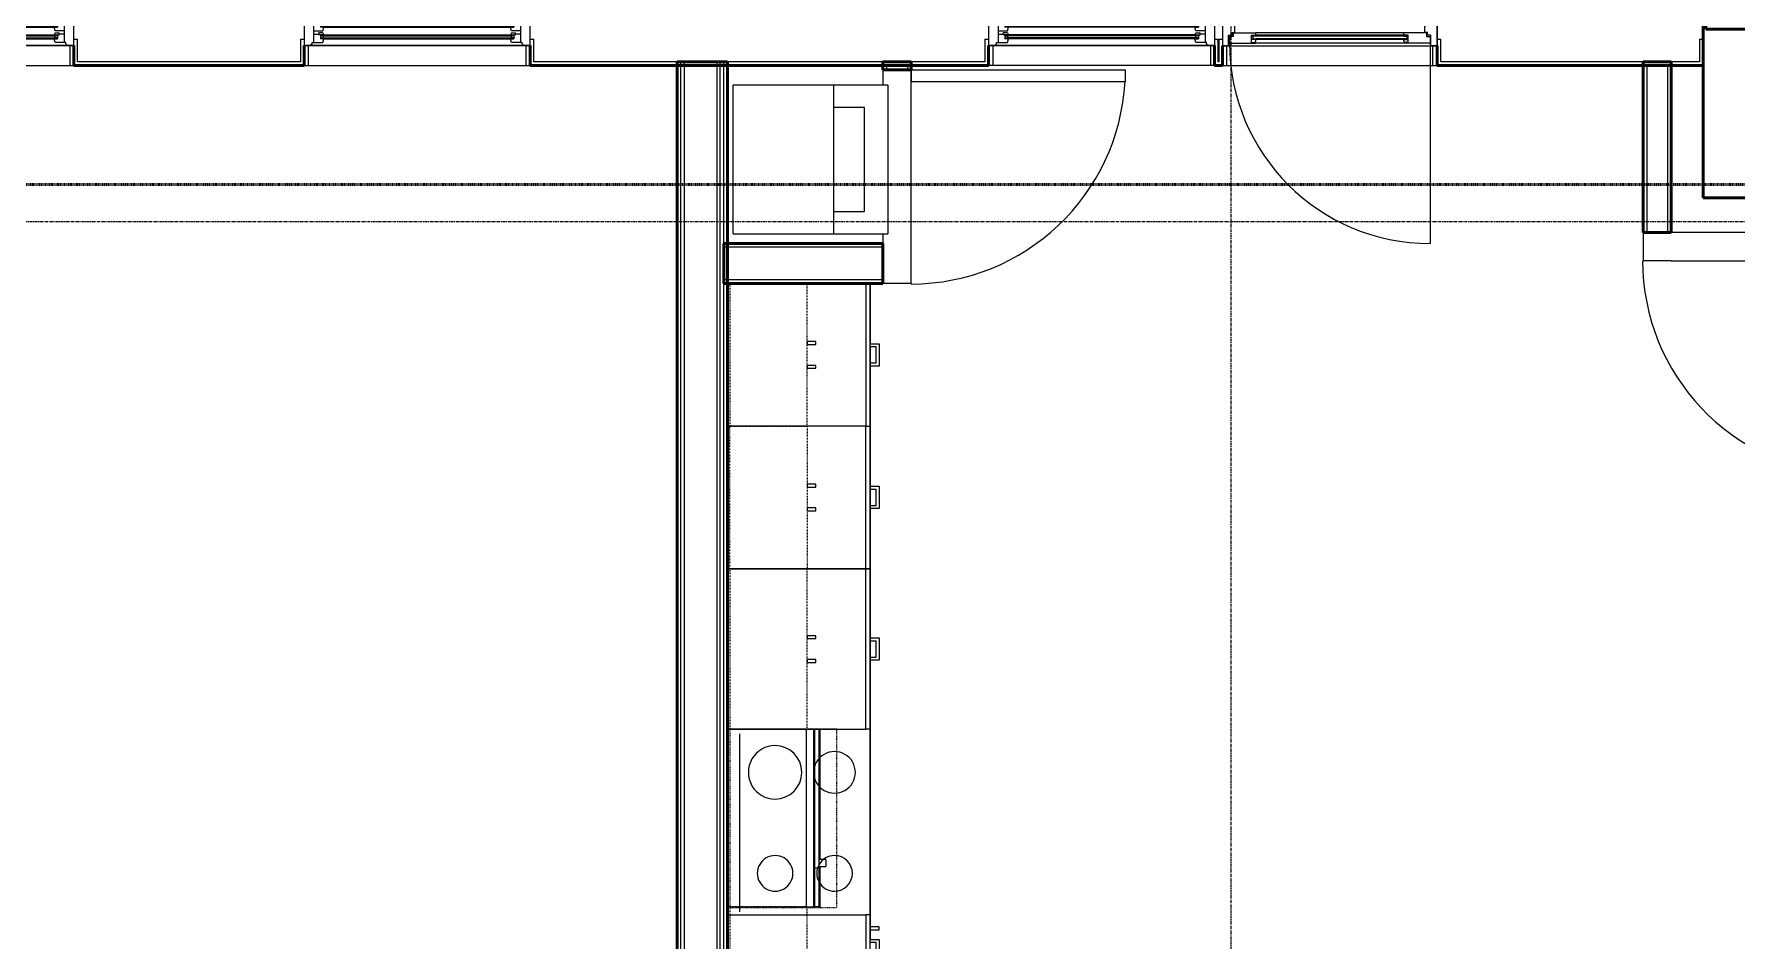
# Model space of a CAD drawing. Header units: inches. Extents: x -4235 to -464, y 9767 to 12359.
# Drawn here: x -3028.8 to -2742.2, y 10695.2 to 10847.8 of the extents above; entities that cross this region are included whole.
import ezdxf

# ---------------------------------------------------------------- set-up
doc = ezdxf.new("R2010")
doc.units = ezdxf.units.IN
doc.header["$MEASUREMENT"] = 0
for name, pattern in [('Dash', [0.25, 0.125, -0.125]), ('Dash 1_16_', [0.125, 0.0625, -0.0625]), ('Grid Line 1_2_', [0.875, 0.5, -0.125, 0.125, -0.125]), ('Overhead', [0.15625, 0.09375, -0.0625])]:
    doc.linetypes.add(name, pattern=pattern)
for name, color, linetype, lineweight in [('0-1', 7, 'Continuous', 5), ('0-2', 10, 'Continuous', 9), ('A-DOOR-1', 10, 'Continuous', 9), ('A-DOOR-2', 50, 'Continuous', 20), ('A-DOOR-5', 31, 'Continuous', 9), ('A-DOOR-6', 31, 'Continuous', 20), ('A-DOOR-FRAM', 31, 'Continuous', 9), ('A-DOOR-FRAM-3', 31, 'Continuous', 20), ('A-DOOR-GLAZ', 31, 'Continuous', 9), ('A-GENM', 5, 'Continuous', 9), ('A-GENM-4', 5, 'Continuous', 50), ('A-GLAZ-1', 151, 'Continuous', 9), ('A-GLAZ-2', 151, 'Continuous', 20), ('A-WALL', 113, 'Continuous', 13), ('A-WALL-1', 7, 'Continuous', 50), ('A-WALL-2', 250, 'Continuous', 13), ('A-WALL-3', 10, 'Continuous', 9), ('A-WALL-4', 254, 'Continuous', 9), ('A-WALL-5', 113, 'Continuous', 9), ('A-WALL-6', 113, 'Continuous', 50), ('C-PROP-LINE-1', 91, 'Dash 1_16_', 50), ('I-WALL-1', 7, 'Continuous', 50), ('P-SANR-FIXT-1', 10, 'Continuous', 9), ('Q-CASE-1', 254, 'Continuous', 9), ('Q-CASE-2', 10, 'Continuous', 9), ('Q-CASE-3', 254, 'Dash', 9), ('Q-CASE-4', 10, 'Dash', 9), ('Q-SPCQ-1', 10, 'Continuous', 9), ('Q-SPCQ-2', 91, 'Overhead', 9), ('S-GRID-1', 1, 'Grid Line 1_2_', 9)]:
    doc.layers.add(name, color=color, linetype=linetype, lineweight=lineweight)

# ---------------------------------------------------------------- blocks, each defined once
blk = doc.blocks.new('SWING - SINGLE - FLUSH - 36_ x 80_ - OFFSET PIVOT DOOR AT MAGIC PAK AND WASHER_DRYER-3199415-BACKGROUND - RCP - 2ND FLOOR')
at = {"layer": 'A-DOOR-1'}
blk.add_arc((18, -2.37), 36.07, 180, 266.8211, dxfattribs=at)
at = {"layer": 'A-DOOR-2'}
for p, q in [((16, -2.37), (16, -38.39)), ((18, -2.37), (16, -2.37)), ((18, -2.37), (18, -38.39)), ((18, -38.39), (16, -38.39))]:
    blk.add_line(p, q, dxfattribs=at)
blk = doc.blocks.new('Range - 24_ x 30_-2806124-BACKGROUND - RCP - 2ND FLOOR')
at = {"layer": 'Q-SPCQ-1'}
blk.add_line((0, -22), (30, -22), dxfattribs=at)
for centre, radius, start, end in [((6.5, -6), 3.5, 360, 180), ((23.5, -6), 3, 0, 180), ((6.5, -6), 3.5, 180, 0), ((23.5, -6), 3, 180, 0), ((6.5, -16), 4.5, 0, 180), ((23.5, -16), 3, 360, 180), ((6.5, -16), 4.5, 180, 0), ((23.5, -16), 3, 180, 0)]:
    blk.add_arc(centre, radius, start, end, dxfattribs=at)
blk = doc.blocks.new('Stacked Washer and Dryer - 26_x25_ - Private-1372850-BACKGROUND - RCP - 2ND FLOOR')
at = {"layer": 'P-SANR-FIXT-1'}
for p, q in [((26, 12.5), (0, 12.5)), ((0, -12.5), (0, 12.5)), ((16.90625, -12.5), (16.90625, 12.5)), ((26, 12.5), (26, -12.5)), ((22.09375, 8.75), (16.90625, 8.75)), ((22.09375, -8.75), (22.09375, 8.75)), ((16.90625, -8.75), (22.09375, -8.75)), ((0, -12.5), (26, -12.5))]:
    blk.add_line(p, q, dxfattribs=at)
blk = doc.blocks.new('30quot_MicrowaveVent_11166 - 70cm miele oven-V21-BACKGROUND - RCP - 2ND FLOOR')
at = {"layer": 'Q-CASE-1'}
for p, q in [((7.69, 15.6), (-14.2, 15.6)), ((-14.2, 15.6), (-14.2, 15.59)), ((-14.2, 15.59), (-14.2, 15.39)), ((9.18, 15.39), (-14.2, 15.39)), ((-14.2, 15.39), (-14.2, 14.61)), ((-14.2, 14.61), (9.18, 14.61)), ((-14.2, 14.49), (-14.2, 13.23)), ((15.68, 14.49), (-14.2, 14.49)), ((8.88, 16.6), (7.69, 16.6)), ((7.69, 16.55), (7.69, 15.39)), ((8.88, 15.39), (8.88, 16.55)), ((15.68, 15.6), (8.88, 15.6)), ((9.18, 15.39), (9.18, 14.61)), ((15.68, 15.39), (9.18, 15.39)), ((9.18, 15.39), (9.18, 14.61)), ((9.18, 14.61), (15.68, 14.61)), ((15.68, 15.39), (15.68, 15.6)), ((15.68, 15.39), (15.68, 14.61)), ((15.68, 13.23), (15.68, 14.49)), ((-14.2, 13.23), (-14.2, 0.41)), ((-14.2, 13.23), (15.68, 13.23)), ((15.68, 0.41), (15.68, 13.23))]:
    blk.add_line(p, q, dxfattribs=at)
at = {"layer": 'Q-CASE-2'}
for p, q in [((-14.2, 0.38), (-14.2, 0)), ((-14.2, 0), (15.68, 0)), ((15.68, 0), (15.68, 0.38))]:
    blk.add_line(p, q, dxfattribs=at)
blk = doc.blocks.new('Base Cabinet 3 Drawer 230 - Base Cabinet 3 Drawer 230 27_-2602705-BACKGROUND - RCP - 2ND FLOOR')
at = {"layer": 'Q-CASE-2'}
for p, q in [((-12.76, 24), (14.24, 24)), ((-12.76, 23.25), (-12.76, 24)), ((14.24, 23.25), (-12.76, 23.25)), ((-12.76, 23.25), (-12.76, 0)), ((-1.14, 24), (-1.14, 25.5)), ((-1.14, 25.5), (2.61, 25.5)), ((-1.14, 24), (-0.64, 24)), ((2.11, 25), (-0.64, 25)), ((-0.64, 24), (-0.64, 25)), ((2.11, 24), (2.11, 25)), ((2.61, 24), (2.11, 24)), ((2.61, 25.5), (2.61, 24)), ((14.24, 24), (14.24, 23.25)), ((14.24, 0), (14.24, 23.25)), ((-12.76, 0), (14.24, 0))]:
    blk.add_line(p, q, dxfattribs=at)
blk = doc.blocks.new('Base Cabinet 3 Drawer 230 - Base Cabinet 3 Drawer 230 24_-2578604-BACKGROUND - RCP - 2ND FLOOR')
at = {"layer": 'Q-CASE-2'}
for p, q in [((-11.26, 24), (12.74, 24)), ((-11.26, 23.25), (-11.26, 24)), ((12.74, 23.25), (-11.26, 23.25)), ((-11.26, 23.25), (-11.26, 0)), ((-1.14, 24), (-1.14, 25.5)), ((-1.14, 25.5), (2.61, 25.5)), ((-1.14, 24), (-0.64, 24)), ((2.11, 25), (-0.64, 25)), ((-0.64, 24), (-0.64, 25)), ((2.11, 24), (2.11, 25)), ((2.61, 24), (2.11, 24)), ((2.61, 25.5), (2.61, 24)), ((12.74, 24), (12.74, 23.25)), ((12.74, 0), (12.74, 23.25)), ((-11.26, 0), (12.74, 0))]:
    blk.add_line(p, q, dxfattribs=at)
blk = doc.blocks.new('Single Door 1 Drawer 211 - 211 Base Cabinet Single Door1 Drawer 12_-2706434-BACKGROUND - RCP - 2ND FLOOR')
at = {"layer": 'Q-CASE-2'}
for p, q in [((-11.26, -23.25), (-11.26, 0)), ((-11.26, 0), (0.74, 0)), ((0.74, 0), (0.74, -23.25)), ((-11.26, -23.25), (-11.26, -24)), ((0.74, -23.25), (-11.26, -23.25)), ((-11.26, -24), (0.74, -24)), ((-6.64, -24), (-7.14, -24)), ((-7.14, -25.5), (-7.14, -24)), ((-3.39, -25.5), (-7.14, -25.5)), ((-6.64, -25), (-6.64, -24)), ((-6.64, -25), (-3.89, -25)), ((-3.89, -25), (-3.89, -24)), ((-3.89, -24), (-3.39, -24)), ((-3.39, -24), (-3.39, -25.5)), ((-1.27, -24), (-1.76, -24)), ((-1.76, -24), (-1.76, -25.5)), ((-1.76, -25.5), (-1.27, -25.5)), ((-1.27, -25.5), (-1.27, -24)), ((0.74, -24), (0.74, -23.25))]:
    blk.add_line(p, q, dxfattribs=at)
blk = doc.blocks.new('Base Cabinet 3 Drawer 230 - Base Cabinet 3 Drawer 230 24_-2554933-BACKGROUND - RCP - 2ND FLOOR')
at = {"layer": 'Q-CASE-2'}
for p, q in [((-11.26, -23.25), (-11.26, 0)), ((-11.26, 0), (12.74, 0)), ((12.74, 0), (12.74, -23.25)), ((-11.26, -23.25), (-11.26, -24)), ((12.74, -23.25), (-11.26, -23.25)), ((-11.26, -24), (12.74, -24)), ((-0.64, -24), (-1.14, -24)), ((-1.14, -25.5), (-1.14, -24)), ((2.61, -25.5), (-1.14, -25.5)), ((-0.64, -25), (-0.64, -24)), ((-0.64, -25), (2.11, -25)), ((2.11, -25), (2.11, -24)), ((2.11, -24), (2.61, -24)), ((2.61, -24), (2.61, -25.5)), ((12.74, -24), (12.74, -23.25))]:
    blk.add_line(p, q, dxfattribs=at)
blk = doc.blocks.new('300 Series Wall Hung Cabinet_302 - 27_ X 24_-2768166-BACKGROUND - RCP - 2ND FLOOR')
at = {"layer": 'Q-CASE-1'}
for p, q in [((-1.76, -13.19), (-2.25, -13.19)), ((-2.25, -13.19), (-2.25, -14.69)), ((-1.76, -14.69), (-1.76, -13.19)), ((2.24, -13.19), (1.75, -13.19)), ((1.75, -13.19), (1.75, -14.69)), ((2.24, -14.69), (2.24, -13.19)), ((-2.25, -14.69), (-1.76, -14.69)), ((1.75, -14.69), (2.24, -14.69))]:
    blk.add_line(p, q, dxfattribs=at)
at = {"layer": 'Q-CASE-3'}
for p, q in [((-13.5, -0.19), (-13.5, -13.19)), ((13.5, -13.19), (13.5, -0.19)), ((-13.5, -13.19), (13.5, -13.19))]:
    blk.add_line(p, q, dxfattribs=at)
at = {"layer": 'Q-CASE-4'}
blk.add_line((13.5, -0.19), (-13.5, -0.19), dxfattribs=at)
blk = doc.blocks.new('300 Series Wall Hung Cabinet_302 - 24_ X 24_-V63-BACKGROUND - RCP - 2ND FLOOR')
at = {"layer": 'Q-CASE-1'}
for p, q in [((-1.76, 14.69), (-2.25, 14.69)), ((-2.25, 14.69), (-2.25, 13.19)), ((-1.76, 13.19), (-1.76, 14.69)), ((2.24, 14.69), (1.75, 14.69)), ((1.75, 14.69), (1.75, 13.19)), ((2.24, 13.19), (2.24, 14.69)), ((-2.25, 13.19), (-1.76, 13.19)), ((1.75, 13.19), (2.24, 13.19))]:
    blk.add_line(p, q, dxfattribs=at)
at = {"layer": 'Q-CASE-3'}
for p, q in [((-12, 0.19), (-12, 13.19)), ((-12, 13.19), (12, 13.19)), ((12, 13.19), (12, 0.19))]:
    blk.add_line(p, q, dxfattribs=at)
at = {"layer": 'Q-CASE-4'}
blk.add_line((12, 0.19), (-12, 0.19), dxfattribs=at)
blk = doc.blocks.new('300 Series Wall Hung Cabinet_302 - 24_ X 24_-V62-BACKGROUND - RCP - 2ND FLOOR')
at = {"layer": 'Q-CASE-1'}
for p, q in [((-1.76, -13.19), (-2.25, -13.19)), ((-2.25, -13.19), (-2.25, -14.69)), ((-1.76, -14.69), (-1.76, -13.19)), ((2.24, -13.19), (1.75, -13.19)), ((1.75, -13.19), (1.75, -14.69)), ((2.24, -14.69), (2.24, -13.19)), ((-2.25, -14.69), (-1.76, -14.69)), ((1.75, -14.69), (2.24, -14.69))]:
    blk.add_line(p, q, dxfattribs=at)
at = {"layer": 'Q-CASE-3'}
for p, q in [((-12, -0.19), (-12, -13.19)), ((12, -13.19), (12, -0.19)), ((-12, -13.19), (12, -13.19))]:
    blk.add_line(p, q, dxfattribs=at)
at = {"layer": 'Q-CASE-4'}
blk.add_line((12, -0.19), (-12, -0.19), dxfattribs=at)
blk = doc.blocks.new('300 Series Wall Hung Cabinet_302 - 24_ X 24_-V75-BACKGROUND - RCP - 2ND FLOOR')
at = {"layer": 'Q-CASE-1'}
for p, q in [((-1.76, -13.19), (-2.25, -13.19)), ((-2.25, -13.19), (-2.25, -14.69)), ((-1.76, -14.69), (-1.76, -13.19)), ((2.24, -13.19), (1.75, -13.19)), ((1.75, -13.19), (1.75, -14.69)), ((2.24, -14.69), (2.24, -13.19)), ((-2.25, -14.69), (-1.76, -14.69)), ((1.75, -14.69), (2.24, -14.69))]:
    blk.add_line(p, q, dxfattribs=at)
at = {"layer": 'Q-CASE-3'}
for p, q in [((-12, -0.19), (-12, -13.19)), ((-12, -13.19), (12, -13.19))]:
    blk.add_line(p, q, dxfattribs=at)
at = {"layer": 'Q-CASE-4'}
for p, q in [((12, -0.19), (-12, -0.19)), ((12, -13.19), (12, -0.19))]:
    blk.add_line(p, q, dxfattribs=at)
blk = doc.blocks.new('Range_Hood_386 - 30_ Wide-2911770-BACKGROUND - RCP - 2ND FLOOR')
at = {"layer": 'Q-SPCQ-2'}
for p, q in [((15, 6), (-15, 6)), ((-15, 6), (-15, -12)), ((15, -12), (15, 6)), ((-15, -12), (15, -12))]:
    blk.add_line(p, q, dxfattribs=at)
blk = doc.blocks.new('CTR - 1st Phase - Unit Layouts_rvt-1-BACKGROUND - RCP - 2ND FLOOR')
at = {"layer": 'A-WALL-1'}
for p, q in [((-2885.95, 10841.8), (-2885.95, 10843.13)), ((-2885.95, 10843.13), (-2885.32, 10843.13)), ((-2885.32, 10843.13), (-2881.82, 10843.13)), ((-2881.82, 10843.13), (-2881.2, 10843.13)), ((-2881.2, 10843.13), (-2881.2, 10841.8)), ((-2758, 10814.39), (-2758, 10843.13)), ((-2758, 10843.13), (-2757.37, 10843.13)), ((-2757.37, 10843.13), (-2753.87, 10843.13)), ((-2753.87, 10843.13), (-2753.25, 10843.13)), ((-2753.25, 10843.13), (-2753.25, 10814.39)), ((-2881.2, 10841.8), (-2885.95, 10841.8)), ((-2753.25, 10814.39), (-2758, 10814.39)), ((-2912.7, 10812.55), (-2885.95, 10812.55)), ((-2912.7, 10805.8), (-2912.7, 10812.55)), ((-2885.95, 10812.55), (-2885.95, 10805.8)), ((-2885.95, 10805.8), (-2912.7, 10805.8))]:
    blk.add_line(p, q, dxfattribs=at)
at = {"layer": 'A-WALL-2'}
for p, q in [((-2885.32, 10842.51), (-2881.82, 10842.51)), ((-2885.32, 10842.51), (-2885.32, 10841.8)), ((-2881.82, 10842.51), (-2881.82, 10841.8)), ((-2757.37, 10842.51), (-2757.37, 10814.39)), ((-2757.37, 10842.51), (-2753.87, 10842.51)), ((-2753.87, 10842.51), (-2753.87, 10814.39)), ((-2885.95, 10811.92), (-2912.7, 10811.92)), ((-2885.95, 10806.42), (-2912.7, 10806.42))]:
    blk.add_line(p, q, dxfattribs=at)
at = {"layer": 'A-WALL-3'}
for p, q in [((-2885.95, 10841.8), (-2885.95, 10839.2)), ((-2881.2, 10805.8), (-2881.2, 10841.8)), ((-2885.95, 10814.2), (-2885.95, 10812.55)), ((-2758, 10814.39), (-2758, 10809.64)), ((-2722, 10814.39), (-2753.25, 10814.39)), ((-2753.25, 10809.64), (-2758, 10809.64)), ((-2753.25, 10809.64), (-2722, 10809.64)), ((-2881.2, 10805.8), (-2885.95, 10805.8))]:
    blk.add_line(p, q, dxfattribs=at)
at = {"layer": 'A-WALL-4'}
for p, q in [((-2881.2, 10841.8), (-2885.95, 10841.8)), ((-2753.25, 10814.39), (-2758, 10814.39)), ((-2885.95, 10812.55), (-2885.95, 10805.8))]:
    blk.add_line(p, q, dxfattribs=at)
at = {"layer": 'A-WALL-5'}
for p, q in [((-2912.07, 10805.8), (-2912.07, 10651.54)), ((-2888.07, 10805.8), (-2912.07, 10805.8)), ((-2912.07, 10651.54), (-2912.07, 10805.8)), ((-2912.07, 10805.8), (-2888.07, 10805.8)), ((-2888.07, 10795.67), (-2888.07, 10805.8)), ((-2888.07, 10805.8), (-2888.07, 10795.67)), ((-2888.07, 10795.17), (-2888.07, 10795.67)), ((-2888.07, 10792.42), (-2888.07, 10795.17)), ((-2888.07, 10795.17), (-2888.07, 10792.42)), ((-2888.07, 10791.92), (-2888.07, 10792.42)), ((-2888.07, 10771.67), (-2888.07, 10791.92)), ((-2888.07, 10791.92), (-2888.07, 10771.67)), ((-2888.07, 10771.17), (-2888.07, 10771.67)), ((-2888.07, 10768.42), (-2888.07, 10771.17)), ((-2888.07, 10771.17), (-2888.07, 10768.42)), ((-2888.07, 10767.92), (-2888.07, 10768.42)), ((-2888.07, 10746.17), (-2888.07, 10767.92)), ((-2888.07, 10767.92), (-2888.07, 10746.17)), ((-2888.07, 10745.67), (-2888.07, 10746.17)), ((-2888.07, 10742.92), (-2888.07, 10745.67)), ((-2888.07, 10745.67), (-2888.07, 10742.92)), ((-2888.07, 10742.42), (-2888.07, 10742.92)), ((-2888.07, 10697.53), (-2888.07, 10742.42)), ((-2888.07, 10742.42), (-2888.07, 10697.53)), ((-2888.07, 10697.04), (-2888.07, 10697.53)), ((-2888.07, 10695.42), (-2888.07, 10697.04)), ((-2888.07, 10697.04), (-2888.07, 10695.42)), ((-2888.07, 10694.92), (-2888.07, 10695.42))]:
    blk.add_line(p, q, dxfattribs=at)
at = {"layer": '0-2'}
for name, p in [('Stacked Washer and Dryer - 26_x25_ - Private-1372850-BACKGROUND - RCP - 2ND FLOOR', (-2911.11, 10826.7)), ('SWING - SINGLE - FLUSH - 36_ x 80_ - OFFSET PIVOT DOOR AT MAGIC PAK AND WASHER_DRYER-3199415-BACKGROUND - RCP - 2ND FLOOR', (-2740, 10812.02))]:
    blk.add_blockref(name, p, dxfattribs=at)
for name, p, rotation in [('SWING - SINGLE - FLUSH - 36_ x 80_ - OFFSET PIVOT DOOR AT MAGIC PAK AND WASHER_DRYER-3199415-BACKGROUND - RCP - 2ND FLOOR', (-2883.57, 10823.8), 90.00000000000743), ('Base Cabinet 3 Drawer 230 - Base Cabinet 3 Drawer 230 24_-2554933-BACKGROUND - RCP - 2ND FLOOR', (-2912.07, 10793.06), 89.99999999991587), ('300 Series Wall Hung Cabinet_302 - 24_ X 24_-V75-BACKGROUND - RCP - 2ND FLOOR', (-2911.89, 10793.8), 89.99999999996126), ('Base Cabinet 3 Drawer 230 - Base Cabinet 3 Drawer 230 24_-2578604-BACKGROUND - RCP - 2ND FLOOR', (-2912.07, 10770.54), 270.0000000000055), ('300 Series Wall Hung Cabinet_302 - 24_ X 24_-V63-BACKGROUND - RCP - 2ND FLOOR', (-2911.89, 10769.8), 269.9999999999612), ('Base Cabinet 3 Drawer 230 - Base Cabinet 3 Drawer 230 27_-2602705-BACKGROUND - RCP - 2ND FLOOR', (-2912.07, 10745.04), 270.0000000000055), ('300 Series Wall Hung Cabinet_302 - 27_ X 24_-2768166-BACKGROUND - RCP - 2ND FLOOR', (-2911.89, 10744.3), 89.99999999996126), ('30quot_MicrowaveVent_11166 - 70cm miele oven-V21-BACKGROUND - RCP - 2ND FLOOR', (-2912.07, 10716.59), 269.99999999996), ('Range_Hood_386 - 30_ Wide-2911770-BACKGROUND - RCP - 2ND FLOOR', (-2899.7, 10715.8), 269.9999999999571), ('Range - 24_ x 30_-2806124-BACKGROUND - RCP - 2ND FLOOR', (-2888.07, 10730.04), 270.0000000000228), ('Single Door 1 Drawer 211 - 211 Base Cabinet Single Door1 Drawer 12_-2706434-BACKGROUND - RCP - 2ND FLOOR', (-2912.07, 10698.8), 89.99999999991587), ('300 Series Wall Hung Cabinet_302 - 24_ X 24_-V62-BACKGROUND - RCP - 2ND FLOOR', (-2911.89, 10688.92), 89.99999999996126)]:
    blk.add_blockref(name, p, dxfattribs=dict(at, rotation=rotation))
blk = doc.blocks.new('CTR - 1st Phase - Common Walls_rvt-1-BACKGROUND - RCP - 2ND FLOOR')
at = {"layer": 'A-WALL-2'}
for p, q in [((-2919.95, 10458.16), (-2919.95, 10843.14)), ((-2919.32, 10458.16), (-2919.32, 10843.14)), ((-2913.82, 10458.16), (-2913.82, 10843.14)), ((-2913.32, 10458.16), (-2913.32, 10843.14)), ((-2912.7, 10458.16), (-2912.7, 10843.14))]:
    blk.add_line(p, q, dxfattribs=at)
at = {"layer": 'I-WALL-1'}
for p, q in [((-2920.57, 10458.16), (-2920.57, 10843.14)), ((-2920.57, 10843.14), (-2912.07, 10843.14)), ((-2912.07, 10843.14), (-2912.07, 10458.16))]:
    blk.add_line(p, q, dxfattribs=at)
blk = doc.blocks.new('Door-Inswing-Andersen-400_Series-Single - 3_ 0-1_8_ x custom height - 2ND FLOOR-2896085-BACKGROUND - RCP - 2ND FLOOR')
at = {"layer": 'A-DOOR-5'}
blk.add_line((16.87, -0.66), (16.87, -34.41), dxfattribs=at)
blk.add_arc((16.87, -0.66), 33.75, 180, 270, dxfattribs=at)
at = {"layer": 'A-DOOR-6'}
for p, q in [((-16.26, 0.42), (-16.87, 0.41)), ((-16.87, 0.41), (-16.87, -0.66)), ((-16.26, 1.06), (-16.26, 0.42)), ((-16.26, 1.06), (-12.44, 1.06)), ((-13.19, 0.66), (-12.44, 0.66)), ((-13.19, -0.66), (-13.19, 0.66)), ((-12.44, 0.75), (-12.47, 1.06)), ((12.44, 1.06), (-12.44, 1.06)), ((-12.44, 0.66), (-12.44, 0.75)), ((16.26, 1.06), (12.44, 1.06)), ((12.44, 0.75), (12.47, 1.06)), ((12.44, 0.66), (12.44, 0.75)), ((13.19, 0.66), (12.44, 0.66)), ((13.19, -0.66), (13.19, 0.66)), ((16.26, 1.06), (16.26, 0.42)), ((16.26, 0.42), (16.87, 0.41)), ((16.87, 0.41), (16.87, -0.66)), ((-16.87, -0.66), (-12.44, -0.66)), ((-12.44, -0.09), (-13.19, -0.09)), ((-13.19, -0.59), (-12.67, -0.59)), ((-13.19, -0.66), (-13.19, -0.59)), ((-12.67, -0.59), (-12.47, -0.34)), ((-12.47, -0.34), (-12.44, -0.16)), ((-12.44, -0.16), (-12.44, -0.09)), ((12.44, -0.66), (-12.44, -0.66)), ((12.44, -0.09), (13.19, -0.09)), ((12.44, -0.16), (12.44, -0.09)), ((12.47, -0.34), (12.44, -0.16)), ((16.87, -0.66), (12.44, -0.66)), ((12.67, -0.59), (12.47, -0.34)), ((13.19, -0.59), (12.67, -0.59)), ((13.19, -0.66), (13.19, -0.59))]:
    blk.add_line(p, q, dxfattribs=at)
at = {"layer": 'A-DOOR-FRAM'}
for p, q in [((-17.31, -1.13), (-17.94, -1.13)), ((-17.94, -1.13), (-17.94, -4.44)), ((-17.31, -4.44), (-17.31, -1.13)), ((17.94, -1.13), (17.31, -1.13)), ((17.31, -1.13), (17.31, -4.44)), ((17.94, -4.44), (17.94, -1.13)), ((-17.94, -4.44), (-17.31, -4.44)), ((17.31, -4.44), (17.94, -4.44))]:
    blk.add_line(p, q, dxfattribs=at)
at = {"layer": 'A-DOOR-FRAM-3'}
for p, q in [((-19.69, 3.44), (-18.06, 3.44)), ((18.06, 5.09), (-18.06, 5.09)), ((-18.06, 5.09), (-18.06, -1.13)), ((-18.06, 4.75), (-18.06, -1.13)), ((-18.06, 4.75), (-17.03, 4.75)), ((-17.03, 3.63), (-17.03, 4.75)), ((-16.69, 3.39), (-17.03, 3.63)), ((-16.69, 2.39), (-16.69, 3.39)), ((16.69, 3.39), (17.03, 3.63)), ((16.69, 2.39), (16.69, 3.39)), ((17.03, 3.63), (17.03, 4.75)), ((18.06, 4.75), (17.03, 4.75)), ((18.06, -1.13), (18.06, 5.09)), ((18.06, 4.75), (18.06, -1.13)), ((19.69, 3.44), (18.06, 3.44)), ((-17.03, 0.66), (-16.45, 0.66)), ((-17.03, -1.13), (-17.03, 0.66)), ((-16, 2.23), (-16.69, 2.39)), ((-16.45, 0.66), (-16.45, 1.09)), ((-16.45, 1.09), (-16, 1.09)), ((-16, 1.09), (-16, 2.23)), ((16, 2.23), (16.69, 2.39)), ((16, 1.09), (16, 2.23)), ((16.45, 1.09), (16, 1.09)), ((16.45, 0.66), (16.45, 1.09)), ((17.03, 0.66), (16.45, 0.66)), ((17.03, -1.13), (17.03, 0.66)), ((-17.69, -1.13), (-18.06, -1.13)), ((-18.06, -1.13), (18.06, -1.13)), ((-18.06, -1.13), (-17.03, -1.13)), ((18.06, -1.13), (17.03, -1.13))]:
    blk.add_line(p, q, dxfattribs=at)
at = {"layer": 'A-DOOR-GLAZ'}
for p, q in [((-12.44, 0.5), (-13.19, 0.5)), ((-13.19, 0.06), (-12.44, 0.06)), ((-12.98, 0.5), (-12.98, 0.06)), ((12.44, 0.66), (-12.44, 0.66)), ((12.44, 0.5), (-12.44, 0.5)), ((12.44, 0.06), (-12.44, 0.06)), ((12.44, 0.5), (13.19, 0.5)), ((13.19, 0.06), (12.44, 0.06)), ((12.98, 0.5), (12.98, 0.06)), ((12.44, -0.09), (-12.44, -0.09))]:
    blk.add_line(p, q, dxfattribs=at)
blk = doc.blocks.new('Window-Double_Hung-Andersen-400_Series-Tilt_Wash - DOUBLE HUNG - REVERSE COTTAGE - 2ND FLOOR-2888385-BACKGROUND - RCP - 2ND FLOOR')
at = {"layer": 'A-GLAZ-1'}
for p, q in [((-16.29, 2.5), (-15.7, 2.5)), ((-16.29, 2.12), (-15.7, 2.12)), ((-16.29, 0.56), (-15.7, 0.56)), ((-16.29, 0.19), (-15.7, 0.19)), ((-15.82, 2.5), (-15.82, 2.12)), ((-15.82, 0.56), (-15.82, 0.19)), ((-15.7, 2.63), (15.7, 2.63)), ((-15.7, 2.5), (15.7, 2.5)), ((-15.7, 2.12), (15.7, 2.12)), ((-15.7, 2), (15.7, 2)), ((-15.7, 0.69), (15.7, 0.69)), ((-15.7, 0.56), (15.7, 0.56)), ((-15.7, 0.19), (15.7, 0.19)), ((-15.7, 0.06), (15.7, 0.06)), ((16.29, 2.5), (15.7, 2.5)), ((16.29, 2.12), (15.7, 2.12)), ((16.29, 0.56), (15.7, 0.56)), ((16.29, 0.19), (15.7, 0.19)), ((15.82, 2.5), (15.82, 2.12)), ((15.82, 0.56), (15.82, 0.19)), ((-19.01, -2.44), (-19.01, -3.94)), ((-19.01, -2.44), (-18.95, -2.44)), ((18.95, -1.06), (-18.95, -1.06)), ((-18.95, -1.06), (-18.95, -4.44)), ((-18.32, -1.06), (-18.32, -4.44)), ((18.32, -1.06), (18.32, -4.44)), ((18.95, -4.44), (18.95, -1.06)), ((18.95, -2.44), (19.01, -2.44)), ((19.01, -3.94), (19.01, -2.44)), ((-19.01, -3.94), (-18.95, -3.94)), ((-18.95, -4.44), (18.95, -4.44)), ((18.95, -3.94), (19.01, -3.94))]:
    blk.add_line(p, q, dxfattribs=at)
at = {"layer": 'A-GLAZ-2'}
for p, q in [((-19.01, 3.44), (-20.51, 3.44)), ((19.01, 4.81), (-19.01, 4.81)), ((-19.01, 4.81), (-19.01, -1.06)), ((-18.2, 4.81), (-18.2, 4)), ((-18.2, 4), (-17.92, 4)), ((-17.92, 4), (-17.61, 3.19)), ((-17.61, 3.19), (-17.14, 3.19)), ((-17.14, 3.19), (-17.14, 2.75)), ((-15.86, 2.97), (-16.57, 2.97)), ((-16.57, 2.63), (-16.57, 2.97)), ((-15.86, 2.97), (-15.7, 2.63)), ((15.86, 2.97), (15.7, 2.63)), ((15.86, 2.97), (16.57, 2.97)), ((16.57, 2.63), (16.57, 2.97)), ((17.14, 3.19), (17.14, 2.75)), ((17.61, 3.19), (17.14, 3.19)), ((17.92, 4), (17.61, 3.19)), ((18.2, 4), (17.92, 4)), ((18.2, 4.81), (18.2, 4)), ((19.01, -1.06), (19.01, 4.81)), ((19.01, 3.44), (20.51, 3.44)), ((-17.42, 2.75), (-16.57, 2.75)), ((-17.42, 2.75), (-17.42, -0.56)), ((-17.42, 1.37), (-15.86, 1.37)), ((-17.42, 0.81), (-16.57, 0.81)), ((-15.7, 2.63), (-16.57, 2.63)), ((-15.86, 1.03), (-16.57, 1.03)), ((-16.57, 0.69), (-16.57, 1.03)), ((-15.7, 0.69), (-16.57, 0.69)), ((-16.29, 2.63), (-16.29, 2)), ((-15.7, 2), (-16.29, 2)), ((-16.29, 0.69), (-16.29, 0.06)), ((-15.7, 0.06), (-16.29, 0.06)), ((-15.86, 1.37), (-15.7, 2)), ((-15.86, 1.03), (-15.7, 0.69)), ((-15.86, -0.56), (-15.7, 0.06)), ((15.7, 2.63), (16.57, 2.63)), ((15.7, 2), (16.29, 2)), ((15.86, 1.37), (15.7, 2)), ((15.86, 1.03), (15.7, 0.69)), ((15.7, 0.69), (16.57, 0.69)), ((15.7, 0.06), (16.29, 0.06)), ((15.86, -0.56), (15.7, 0.06)), ((17.42, 1.37), (15.86, 1.37)), ((15.86, 1.03), (16.57, 1.03)), ((16.29, 2.63), (16.29, 2)), ((16.29, 0.69), (16.29, 0.06)), ((17.42, 2.75), (16.57, 2.75)), ((16.57, 0.69), (16.57, 1.03)), ((17.42, 0.81), (16.57, 0.81)), ((17.42, 2.75), (17.42, -0.56)), ((-19.01, -1.06), (19.01, -1.06)), ((-17.67, -0.78), (-18, -1.06)), ((-17.67, -0.78), (-17.67, -0.56)), ((-17.67, -0.56), (-15.86, -0.56)), ((17.67, -0.56), (15.86, -0.56)), ((17.67, -0.78), (17.67, -0.56)), ((17.67, -0.78), (18, -1.06))]:
    blk.add_line(p, q, dxfattribs=at)
blk = doc.blocks.new('Window-Double_Hung-Andersen-400_Series-Tilt_Wash - DOUBLE HUNG - REVERSE COTTAGE - 2ND FLOOR-2888466-BACKGROUND - RCP - 2ND FLOOR')
at = {"layer": 'A-GLAZ-1'}
for p, q in [((-19.01, 3.94), (-19.01, 2.44)), ((-18.95, 3.94), (-19.01, 3.94)), ((-18.95, 4.44), (18.95, 4.44)), ((-18.95, 1.06), (-18.95, 4.44)), ((-18.32, 1.06), (-18.32, 4.44)), ((18.32, 1.06), (18.32, 4.44)), ((18.95, 4.44), (18.95, 1.06)), ((19.01, 3.94), (18.95, 3.94)), ((19.01, 2.44), (19.01, 3.94)), ((-18.95, 2.44), (-19.01, 2.44)), ((18.95, 1.06), (-18.95, 1.06)), ((19.01, 2.44), (18.95, 2.44)), ((-16.29, -0.19), (-15.7, -0.19)), ((-16.29, -0.56), (-15.7, -0.56)), ((-16.29, -2.13), (-15.7, -2.13)), ((-16.29, -2.5), (-15.7, -2.5)), ((-15.82, -0.56), (-15.82, -0.19)), ((-15.82, -2.5), (-15.82, -2.13)), ((-15.7, -0.06), (15.7, -0.06)), ((-15.7, -0.19), (15.7, -0.19)), ((-15.7, -0.56), (15.7, -0.56)), ((-15.7, -0.69), (15.7, -0.69)), ((-15.7, -2), (15.7, -2)), ((-15.7, -2.13), (15.7, -2.13)), ((-15.7, -2.5), (15.7, -2.5)), ((-15.7, -2.63), (15.7, -2.63)), ((16.29, -0.19), (15.7, -0.19)), ((16.29, -0.56), (15.7, -0.56)), ((16.29, -2.13), (15.7, -2.13)), ((16.29, -2.5), (15.7, -2.5)), ((15.82, -0.56), (15.82, -0.19)), ((15.82, -2.5), (15.82, -2.13))]:
    blk.add_line(p, q, dxfattribs=at)
at = {"layer": 'A-GLAZ-2'}
for p, q in [((-19.01, 1.06), (19.01, 1.06)), ((-19.01, -4.81), (-19.01, 1.06)), ((-17.67, 0.78), (-18, 1.06)), ((-17.67, 0.78), (-17.67, 0.56)), ((-17.67, 0.56), (-15.86, 0.56)), ((-17.42, -2.75), (-17.42, 0.56)), ((-15.86, 0.56), (-15.7, -0.06)), ((15.86, 0.56), (15.7, -0.06)), ((17.67, 0.56), (15.86, 0.56)), ((17.42, -2.75), (17.42, 0.56)), ((17.67, 0.78), (18, 1.06)), ((17.67, 0.78), (17.67, 0.56)), ((19.01, 1.06), (19.01, -4.81)), ((-17.42, -0.81), (-16.57, -0.81)), ((-17.42, -1.37), (-15.86, -1.37)), ((-17.42, -2.75), (-16.57, -2.75)), ((-17.14, -3.19), (-17.14, -2.75)), ((-16.57, -0.69), (-16.57, -1.03)), ((-15.7, -0.69), (-16.57, -0.69)), ((-15.86, -1.03), (-16.57, -1.03)), ((-16.57, -2.63), (-16.57, -2.97)), ((-15.7, -2.63), (-16.57, -2.63)), ((-16.29, -0.69), (-16.29, -0.06)), ((-15.7, -0.06), (-16.29, -0.06)), ((-16.29, -2.63), (-16.29, -2)), ((-15.7, -2), (-16.29, -2)), ((-15.86, -1.03), (-15.7, -0.69)), ((-15.86, -1.37), (-15.7, -2)), ((-15.86, -2.97), (-15.7, -2.63)), ((15.7, -0.06), (16.29, -0.06)), ((15.86, -1.03), (15.7, -0.69)), ((15.7, -0.69), (16.57, -0.69)), ((15.86, -1.37), (15.7, -2)), ((15.7, -2), (16.29, -2)), ((15.86, -2.97), (15.7, -2.63)), ((15.7, -2.63), (16.57, -2.63)), ((15.86, -1.03), (16.57, -1.03)), ((17.42, -1.37), (15.86, -1.37)), ((16.29, -0.69), (16.29, -0.06)), ((16.29, -2.63), (16.29, -2)), ((16.57, -0.69), (16.57, -1.03)), ((17.42, -0.81), (16.57, -0.81)), ((16.57, -2.63), (16.57, -2.97)), ((17.42, -2.75), (16.57, -2.75)), ((17.14, -3.19), (17.14, -2.75)), ((-19.01, -3.44), (-20.34, -3.44)), ((19.01, -4.81), (-19.01, -4.81)), ((-18.2, -4), (-17.92, -4)), ((-18.2, -4.81), (-18.2, -4)), ((-17.92, -4), (-17.61, -3.19)), ((-17.61, -3.19), (-17.14, -3.19)), ((-15.86, -2.97), (-16.57, -2.97)), ((15.86, -2.97), (16.57, -2.97)), ((17.61, -3.19), (17.14, -3.19)), ((17.92, -4), (17.61, -3.19)), ((18.2, -4), (17.92, -4)), ((18.2, -4.81), (18.2, -4)), ((19.01, -3.44), (20.51, -3.44))]:
    blk.add_line(p, q, dxfattribs=at)
blk = doc.blocks.new('V-Series_EWC4_SPVU_RFA_2015 - 2ND AND 3RD FLOOR-2226480-BACKGROUND - RCP - 2ND FLOOR')
at = {"layer": 'A-GENM-4'}
for p, q in [((-3858.97, 11734.83), (-3858.97, 11735.26)), ((-3858.97, 11735.26), (-3829.54, 11735.26)), ((-3858.97, 11734.33), (-3858.97, 11734.83)), ((-3858.97, 11734.83), (-3857.97, 11734.83)), ((-3857.97, 11734.83), (-3858.97, 11734.83)), ((-3858.97, 11708.33), (-3858.97, 11734.33)), ((-3857.97, 11734.83), (-3857.97, 11734.33)), ((-3857.97, 11707.83), (-3857.97, 11734.83)), ((-3857.97, 11734.33), (-3857.97, 11708.33)), ((-3829.54, 11735.26), (-3829.54, 11707.39)), ((-3858.97, 11707.83), (-3858.97, 11708.33)), ((-3857.97, 11707.83), (-3858.97, 11707.83)), ((-3858.97, 11707.39), (-3858.97, 11707.83)), ((-3858.97, 11707.83), (-3857.97, 11707.83)), ((-3857.97, 11708.33), (-3857.97, 11707.83)), ((-3829.54, 11707.39), (-3858.97, 11707.39))]:
    blk.add_line(p, q, dxfattribs=at)
blk = doc.blocks.new('Family - ___-2835903-BACKGROUND - RCP - 2ND FLOOR')
at = {"layer": 'C-PROP-LINE-1'}
blk.add_line((-2096.82, 10822.49), (-3400.92, 10822.49), dxfattribs=at)

msp = doc.modelspace()

# ---------------------------------------------------------------- linework, layer by layer
at = {"layer": 'A-WALL'}
for p, q in [((-3022.11, 10846.95), (-3021.49, 10846.95)), ((-3021.49, 10843.14), (-3021.49, 10846.95)), ((-2983.96, 10846.95), (-2983.34, 10846.95)), ((-2983.96, 10846.95), (-2983.96, 10843.14)), ((-2945.31, 10846.95), (-2944.69, 10846.95)), ((-2944.69, 10843.14), (-2944.69, 10846.95)), ((-2868.76, 10846.95), (-2868.14, 10846.95)), ((-2868.76, 10846.95), (-2868.76, 10843.14)), ((-2830.11, 10846.95), (-2829.49, 10846.95)), ((-2829.49, 10843.14), (-2829.49, 10846.95)), ((-2829.41, 10846.95), (-2828.79, 10846.95)), ((-2829.41, 10846.95), (-2829.41, 10843.14)), ((-2792.66, 10846.95), (-2792.04, 10846.95)), ((-2792.04, 10843.14), (-2792.04, 10846.95)), ((-2748.49, 10846.95), (-2747.86, 10846.95)), ((-2748.49, 10846.95), (-2748.49, 10843.14)), ((-2983.96, 10843.14), (-3021.49, 10843.14)), ((-2868.76, 10843.14), (-2944.69, 10843.14)), ((-2829.41, 10843.14), (-2829.49, 10843.14)), ((-2748.49, 10843.14), (-2792.04, 10843.14))]:
    msp.add_line(p, q, dxfattribs=at)
at = {"layer": 'A-WALL-5'}
for p, q in [((-2983.27, 10842.51), (-3022.17, 10842.51)), ((-2945.37, 10842.51), (-2945.31, 10842.51)), ((-2868.14, 10842.51), (-2868.07, 10842.51)), ((-2830.11, 10842.51), (-2830.17, 10842.51)), ((-2828.79, 10842.51), (-2828.66, 10842.51)), ((-2828.04, 10842.51), (-2793.41, 10842.51)), ((-2792.79, 10842.51), (-2792.66, 10842.51))]:
    msp.add_line(p, q, dxfattribs=at)
at = {"layer": 'A-WALL-6'}
for p, q in [((-2747.86, 10849.64), (-2747.86, 10842.51)), ((-3022.11, 10842.51), (-3022.11, 10845.89)), ((-2983.34, 10845.89), (-2983.34, 10842.51)), ((-2945.31, 10842.51), (-2945.31, 10845.89)), ((-2868.14, 10845.89), (-2868.14, 10842.51)), ((-2830.11, 10842.51), (-2830.11, 10845.89)), ((-2828.79, 10845.83), (-2828.79, 10842.51)), ((-2792.66, 10842.51), (-2792.66, 10845.83)), ((-2983.34, 10842.51), (-3022.11, 10842.51)), ((-2868.14, 10842.51), (-2945.31, 10842.51)), ((-2828.79, 10842.51), (-2830.11, 10842.51)), ((-2747.86, 10842.51), (-2792.66, 10842.51))]:
    msp.add_line(p, q, dxfattribs=at)
at = {"layer": 'S-GRID-1'}
for p, q in [((-2827.32, 9836.18), (-2827.32, 12309.48)), ((-464.45, 10816.19), (-4185.7, 10816.19))]:
    msp.add_line(p, q, dxfattribs=at)

# ---------------------------------------------------------------- block references
at = {"layer": '0-1'}
for name in ['CTR - 1st Phase - Unit Layouts_rvt-1-BACKGROUND - RCP - 2ND FLOOR', 'CTR - 1st Phase - Common Walls_rvt-1-BACKGROUND - RCP - 2ND FLOOR']:
    msp.add_blockref(name, (0, 0), dxfattribs=at)
at = {"layer": 'A-DOOR-5'}
msp.add_blockref('Door-Inswing-Andersen-400_Series-Single - 3_ 0-1_8_ x custom height - 2ND FLOOR-2896085-BACKGROUND - RCP - 2ND FLOOR', (-2810.72, 10846.95), dxfattribs=at)
at = {"layer": 'A-GENM', "rotation": 269.9999999999999}
msp.add_blockref('V-Series_EWC4_SPVU_RFA_2015 - 2ND AND 3RD FLOOR-2226480-BACKGROUND - RCP - 2ND FLOOR', (-14455.25, 6990.67), dxfattribs=at)
at = {"layer": 'A-GLAZ-1'}
for p in [(-3041.12, 10846.95), (-2964.32, 10846.95)]:
    msp.add_blockref('Window-Double_Hung-Andersen-400_Series-Tilt_Wash - DOUBLE HUNG - REVERSE COTTAGE - 2ND FLOOR-2888385-BACKGROUND - RCP - 2ND FLOOR', p, dxfattribs=at)
at = {"layer": 'A-GLAZ-1', "rotation": 180}
msp.add_blockref('Window-Double_Hung-Andersen-400_Series-Tilt_Wash - DOUBLE HUNG - REVERSE COTTAGE - 2ND FLOOR-2888466-BACKGROUND - RCP - 2ND FLOOR', (-2849.12, 10846.95), dxfattribs=at)
at = {"layer": 'C-PROP-LINE-1'}
msp.add_blockref('Family - ___-2835903-BACKGROUND - RCP - 2ND FLOOR', (0, 0), dxfattribs=at)

doc.saveas('drawing.dxf')
